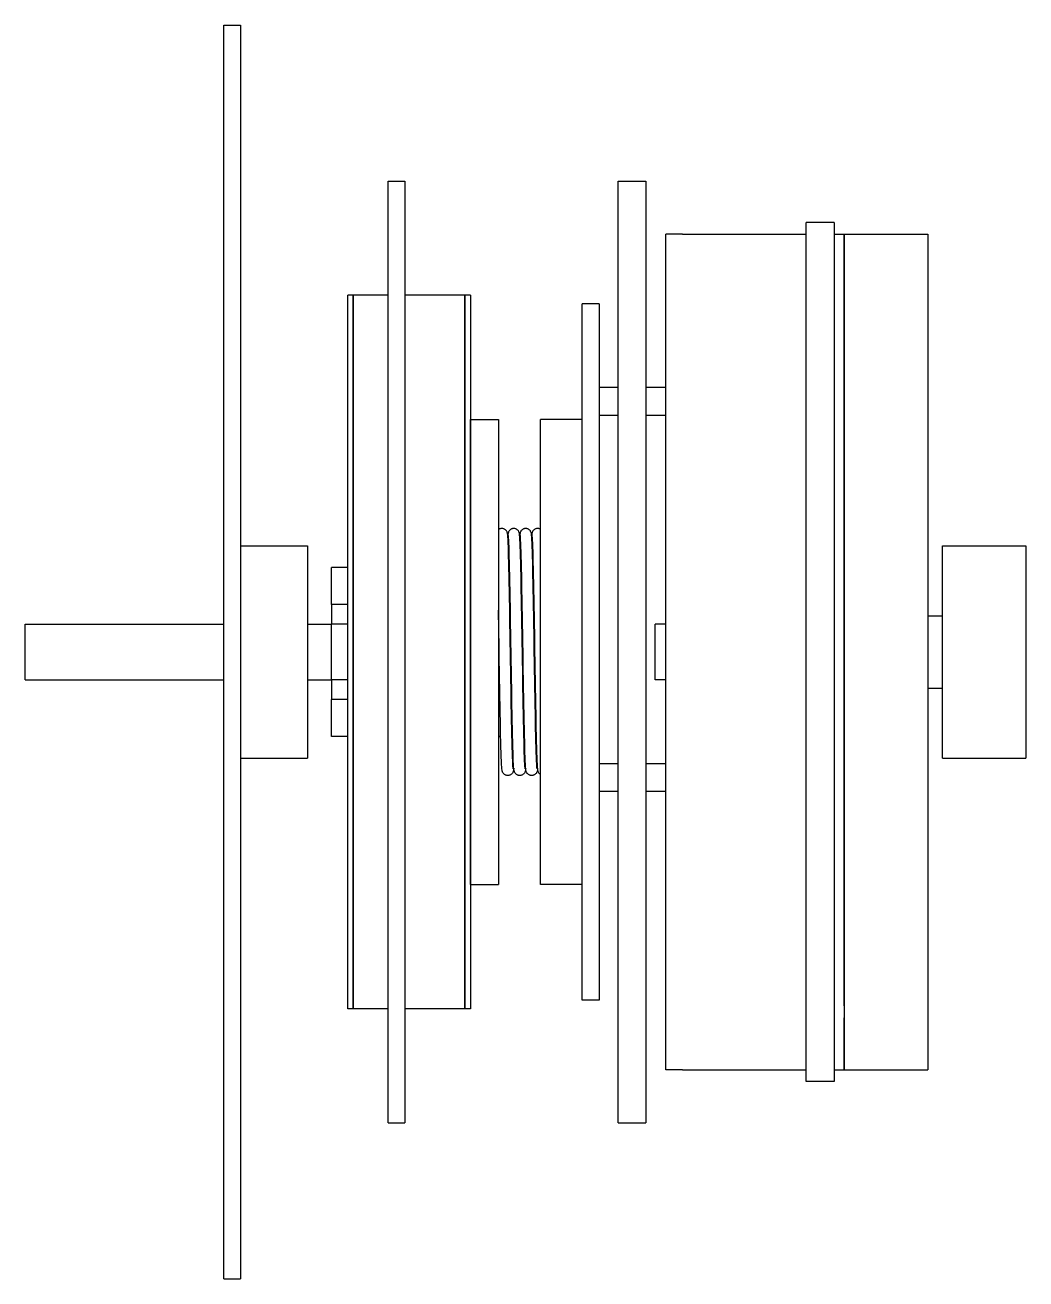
# Model space of a CAD drawing. Extents: x -3282 to 4846, y -1718 to 1845.
# Drawn here: x -718.1 to -358.9, y -1718.3 to -1268.3 of the extents above; entities that cross this region are included whole.
import ezdxf

# ---------------------------------------------------------------- set-up
doc = ezdxf.new("R2010")
doc.units = 0
doc.layers.get('0').update_dxf_attribs({"linetype": 'CONTINUOUS'})

msp = doc.modelspace()

# ---------------------------------------------------------------- linework, layer by layer
at = {"color": 1}
for p, q in [((-646.76526, -1268.281897), (-640.76526, -1268.281897)), ((-646.76526, -1718.281897), (-646.76526, -1268.281897)), ((-640.76526, -1268.281897), (-640.76526, -1493.281897)), ((-587.796758, -1324.281897), (-581.796758, -1324.281897)), ((-587.796758, -1639.640191), (-587.796758, -1324.281897)), ((-581.796758, -1324.281897), (-581.796758, -1662.281897)), ((-505.282271, -1324.281897), (-495.282271, -1324.281897)), ((-505.282271, -1493.281897), (-505.282271, -1324.281897)), ((-495.282271, -1324.281897), (-495.282271, -1662.281897)), ((-427.731089, -1339.08582), (-437.731089, -1339.08582)), ((-437.731089, -1647.477975), (-437.731089, -1339.08582)), ((-427.731089, -1339.08582), (-427.731089, -1493.281897)), ((-482.093608, -1343.281897), (-488.093608, -1343.281897)), ((-488.093608, -1643.281897), (-488.093608, -1343.281897)), ((-482.093608, -1343.281897), (-437.731089, -1343.281897)), ((-427.731089, -1343.281897), (-424.070424, -1343.281897)), ((-424.070424, -1620.290527), (-424.070424, -1343.281897)), ((-424.070424, -1343.281897), (-394.070424, -1343.281897)), ((-424.070424, -1343.281897), (-424.070424, -1643.281897)), ((-394.070424, -1343.281897), (-394.070424, -1643.281897)), ((-602.276136, -1621.296783), (-602.276136, -1365.267012)), ((-600.276136, -1365.267012), (-602.276136, -1365.267012)), ((-600.276136, -1365.267012), (-600.276136, -1621.296783)), ((-587.796758, -1365.267012), (-600.276136, -1365.267012)), ((-600.276136, -1621.296783), (-600.276136, -1365.267012)), ((-560.276136, -1365.267012), (-581.796758, -1365.267012)), ((-560.276136, -1621.296783), (-560.276136, -1365.267012)), ((-558.276136, -1365.267012), (-560.276136, -1365.267012)), ((-560.276136, -1365.267012), (-560.276136, -1493.281897)), ((-558.276136, -1365.267012), (-558.276136, -1621.296783)), ((-512.093608, -1368.281897), (-518.093608, -1368.281897)), ((-518.093608, -1618.281897), (-518.093608, -1368.281897)), ((-512.093608, -1368.281897), (-512.093608, -1601.535073)), ((-512.093608, -1398.281897), (-505.282271, -1398.281897)), ((-495.282271, -1398.281897), (-488.093608, -1398.281897)), ((-512.093608, -1408.281897), (-505.282271, -1408.281897)), ((-495.282271, -1408.281897), (-488.093608, -1408.281897)), ((-558.186145, -1409.888886), (-548.186145, -1409.888886)), ((-558.186145, -1576.674909), (-558.186145, -1409.888886)), ((-548.186145, -1409.888886), (-548.186145, -1493.281897)), ((-533.093608, -1576.674909), (-533.093608, -1409.888886)), ((-518.093608, -1409.888886), (-533.093608, -1409.888886)), ((-547.380674, -1448.994437), (-547.573443, -1449.042723)), ((-547.184101, -1448.965278), (-547.380674, -1448.994437)), ((-546.985616, -1448.955528), (-547.184101, -1448.965278)), ((-546.787132, -1448.965278), (-546.985616, -1448.955528)), ((-546.590559, -1448.994437), (-546.787132, -1448.965278)), ((-546.39779, -1449.042723), (-546.590559, -1448.994437)), ((-543.09496, -1448.994437), (-543.287729, -1449.042723)), ((-542.898387, -1448.965278), (-543.09496, -1448.994437)), ((-542.699902, -1448.955528), (-542.898387, -1448.965278)), ((-542.501417, -1448.965278), (-542.699902, -1448.955528)), ((-542.304844, -1448.994437), (-542.501417, -1448.965278)), ((-542.112076, -1449.042723), (-542.304844, -1448.994437)), ((-538.809246, -1448.994437), (-539.002014, -1449.042723)), ((-538.612673, -1448.965278), (-538.809246, -1448.994437)), ((-538.414188, -1448.955528), (-538.612673, -1448.965278)), ((-538.215703, -1448.965278), (-538.414188, -1448.955528)), ((-538.01913, -1448.994437), (-538.215703, -1448.965278)), ((-537.826361, -1449.042723), (-538.01913, -1448.994437)), ((-534.523531, -1448.994437), (-534.7163, -1449.042723)), ((-534.326958, -1448.965278), (-534.523531, -1448.994437)), ((-534.128474, -1448.955528), (-534.326958, -1448.965278)), ((-533.929989, -1448.965278), (-534.128474, -1448.955528)), ((-533.733416, -1448.994437), (-533.929989, -1448.965278)), ((-533.540647, -1449.042723), (-533.733416, -1448.994437)), ((-548.110646, -1449.296802), (-548.186145, -1449.352795)), ((-547.940195, -1449.194637), (-548.110646, -1449.296802)), ((-547.76055, -1449.109671), (-547.940195, -1449.194637)), ((-547.573443, -1449.042723), (-547.76055, -1449.109671)), ((-546.210683, -1449.109671), (-546.39779, -1449.042723)), ((-546.031038, -1449.194637), (-546.210683, -1449.109671)), ((-545.860587, -1449.296802), (-546.031038, -1449.194637)), ((-545.70097, -1449.415181), (-545.860587, -1449.296802)), ((-545.553725, -1449.548636), (-545.70097, -1449.415181)), ((-545.42027, -1449.695881), (-545.553725, -1449.548636)), ((-545.30189, -1449.855498), (-545.42027, -1449.695881)), ((-545.199726, -1450.025949), (-545.30189, -1449.855498)), ((-545.11476, -1450.205594), (-545.199726, -1450.025949)), ((-545.061189, -1450.338383), (-545.11476, -1450.205594)), ((-544.994241, -1450.524914), (-545.061189, -1450.338383)), ((-544.945955, -1450.717088), (-544.994241, -1450.524914)), ((-544.916796, -1450.913056), (-544.945955, -1450.717088)), ((-544.863225, -1451.305287), (-544.916796, -1450.913056)), ((-544.809653, -1451.956317), (-544.863225, -1451.305287)), ((-544.822294, -1451.305287), (-544.842759, -1451.553992)), ((-544.768723, -1450.913056), (-544.822294, -1451.305287)), ((-544.756082, -1452.862134), (-544.809653, -1451.956317)), ((-544.739564, -1450.717088), (-544.768723, -1450.913056)), ((-544.746331, -1453.050904), (-544.756082, -1452.862134)), ((-544.692759, -1454.200528), (-544.746331, -1453.050904)), ((-544.691278, -1450.524914), (-544.739564, -1450.717088)), ((-544.62433, -1450.338383), (-544.691278, -1450.524914)), ((-544.608008, -1451.697369), (-544.66158, -1451.308801)), ((-544.570758, -1450.205594), (-544.62433, -1450.338383)), ((-544.554437, -1452.342318), (-544.608008, -1451.697369)), ((-544.485793, -1450.025949), (-544.570758, -1450.205594)), ((-544.505215, -1453.166819), (-544.554437, -1452.342318)), ((-544.457045, -1454.200528), (-544.510616, -1453.050904)), ((-544.383628, -1449.855498), (-544.485793, -1450.025949)), ((-544.265248, -1449.695881), (-544.383628, -1449.855498)), ((-544.131793, -1449.548636), (-544.265248, -1449.695881)), ((-543.984549, -1449.415181), (-544.131793, -1449.548636)), ((-543.824932, -1449.296802), (-543.984549, -1449.415181)), ((-543.654481, -1449.194637), (-543.824932, -1449.296802)), ((-543.474836, -1449.109671), (-543.654481, -1449.194637)), ((-543.287729, -1449.042723), (-543.474836, -1449.109671)), ((-541.924968, -1449.109671), (-542.112076, -1449.042723)), ((-541.745324, -1449.194637), (-541.924968, -1449.109671)), ((-541.574872, -1449.296802), (-541.745324, -1449.194637)), ((-541.415256, -1449.415181), (-541.574872, -1449.296802)), ((-541.268011, -1449.548636), (-541.415256, -1449.415181)), ((-541.134556, -1449.695881), (-541.268011, -1449.548636)), ((-541.016176, -1449.855498), (-541.134556, -1449.695881)), ((-540.914012, -1450.025949), (-541.016176, -1449.855498)), ((-540.829046, -1450.205594), (-540.914012, -1450.025949)), ((-540.775475, -1450.338383), (-540.829046, -1450.205594)), ((-540.708527, -1450.524914), (-540.775475, -1450.338383)), ((-540.660241, -1450.717088), (-540.708527, -1450.524914)), ((-540.631082, -1450.913056), (-540.660241, -1450.717088)), ((-540.57751, -1451.305287), (-540.631082, -1450.913056)), ((-540.523939, -1451.956317), (-540.57751, -1451.305287)), ((-540.53658, -1451.305287), (-540.557045, -1451.553992)), ((-540.483008, -1450.913056), (-540.53658, -1451.305287)), ((-540.470367, -1452.862134), (-540.523939, -1451.956317)), ((-540.45385, -1450.717088), (-540.483008, -1450.913056)), ((-540.460616, -1453.050904), (-540.470367, -1452.862134)), ((-540.407045, -1454.200528), (-540.460616, -1453.050904)), ((-540.405563, -1450.524914), (-540.45385, -1450.717088)), ((-540.338615, -1450.338383), (-540.405563, -1450.524914)), ((-540.322294, -1451.697369), (-540.375866, -1451.308801)), ((-540.285044, -1450.205594), (-540.338615, -1450.338383)), ((-540.268723, -1452.342318), (-540.322294, -1451.697369)), ((-540.200078, -1450.025949), (-540.285044, -1450.205594)), ((-540.219501, -1453.166819), (-540.268723, -1452.342318)), ((-540.171331, -1454.200528), (-540.224902, -1453.050904)), ((-540.097914, -1449.855498), (-540.200078, -1450.025949)), ((-539.979534, -1449.695881), (-540.097914, -1449.855498)), ((-539.846079, -1449.548636), (-539.979534, -1449.695881)), ((-539.698834, -1449.415181), (-539.846079, -1449.548636)), ((-539.539218, -1449.296802), (-539.698834, -1449.415181)), ((-539.368766, -1449.194637), (-539.539218, -1449.296802)), ((-539.189122, -1449.109671), (-539.368766, -1449.194637)), ((-539.002014, -1449.042723), (-539.189122, -1449.109671)), ((-537.639254, -1449.109671), (-537.826361, -1449.042723)), ((-537.459609, -1449.194637), (-537.639254, -1449.109671)), ((-537.289158, -1449.296802), (-537.459609, -1449.194637)), ((-537.129541, -1449.415181), (-537.289158, -1449.296802)), ((-536.982297, -1449.548636), (-537.129541, -1449.415181)), ((-536.848842, -1449.695881), (-536.982297, -1449.548636)), ((-536.730462, -1449.855498), (-536.848842, -1449.695881)), ((-536.628297, -1450.025949), (-536.730462, -1449.855498)), ((-536.543332, -1450.205594), (-536.628297, -1450.025949)), ((-536.48976, -1450.338383), (-536.543332, -1450.205594)), ((-536.422812, -1450.524914), (-536.48976, -1450.338383)), ((-536.374526, -1450.717088), (-536.422812, -1450.524914)), ((-536.345367, -1450.913056), (-536.374526, -1450.717088)), ((-536.291796, -1451.305287), (-536.345367, -1450.913056)), ((-536.238225, -1451.956317), (-536.291796, -1451.305287)), ((-536.250866, -1451.305287), (-536.271331, -1451.553992)), ((-536.197294, -1450.913056), (-536.250866, -1451.305287)), ((-536.184653, -1452.862134), (-536.238225, -1451.956317)), ((-536.168135, -1450.717088), (-536.197294, -1450.913056)), ((-536.174902, -1453.050904), (-536.184653, -1452.862134)), ((-536.121331, -1454.200528), (-536.174902, -1453.050904)), ((-536.119849, -1450.524914), (-536.168135, -1450.717088)), ((-536.052901, -1450.338383), (-536.119849, -1450.524914)), ((-536.03658, -1451.697369), (-536.090151, -1451.308801)), ((-535.99933, -1450.205594), (-536.052901, -1450.338383)), ((-535.983008, -1452.342318), (-536.03658, -1451.697369)), ((-535.914364, -1450.025949), (-535.99933, -1450.205594)), ((-535.933786, -1453.166819), (-535.983008, -1452.342318)), ((-535.885616, -1454.200528), (-535.939188, -1453.050904)), ((-535.8122, -1449.855498), (-535.914364, -1450.025949)), ((-535.69382, -1449.695881), (-535.8122, -1449.855498)), ((-535.560365, -1449.548636), (-535.69382, -1449.695881)), ((-535.41312, -1449.415181), (-535.560365, -1449.548636)), ((-535.253503, -1449.296802), (-535.41312, -1449.415181)), ((-535.083052, -1449.194637), (-535.253503, -1449.296802)), ((-534.903408, -1449.109671), (-535.083052, -1449.194637)), ((-534.7163, -1449.042723), (-534.903408, -1449.109671)), ((-533.35354, -1449.109671), (-533.540647, -1449.042723)), ((-533.173895, -1449.194637), (-533.35354, -1449.109671)), ((-533.093608, -1449.242759), (-533.173895, -1449.194637)), ((-640.76526, -1455.131897), (-616.76526, -1455.131897)), ((-616.76526, -1455.131897), (-616.76526, -1531.431897)), ((-544.639188, -1455.591101), (-544.692759, -1454.200528)), ((-544.585616, -1457.21405), (-544.639188, -1455.591101)), ((-544.532045, -1459.05937), (-544.585616, -1457.21405)), ((-544.403474, -1455.591101), (-544.457045, -1454.200528)), ((-544.349902, -1457.21405), (-544.403474, -1455.591101)), ((-544.296331, -1459.05937), (-544.349902, -1457.21405)), ((-540.353474, -1455.591101), (-540.407045, -1454.200528)), ((-540.299902, -1457.21405), (-540.353474, -1455.591101)), ((-540.246331, -1459.05937), (-540.299902, -1457.21405)), ((-540.117759, -1455.591101), (-540.171331, -1454.200528)), ((-540.064188, -1457.21405), (-540.117759, -1455.591101)), ((-540.010616, -1459.05937), (-540.064188, -1457.21405)), ((-536.067759, -1455.591101), (-536.121331, -1454.200528)), ((-536.014188, -1457.21405), (-536.067759, -1455.591101)), ((-535.960616, -1459.05937), (-536.014188, -1457.21405)), ((-535.832045, -1455.591101), (-535.885616, -1454.200528)), ((-535.778474, -1457.21405), (-535.832045, -1455.591101)), ((-535.724902, -1459.05937), (-535.778474, -1457.21405)), ((-388.870922, -1455.131897), (-358.870922, -1455.131897)), ((-388.870922, -1531.431897), (-388.870922, -1455.131897)), ((-358.870922, -1455.131897), (-358.870922, -1493.281897)), ((-544.478474, -1461.115683), (-544.532045, -1459.05937)), ((-544.424902, -1463.370312), (-544.478474, -1461.115683)), ((-544.242759, -1461.115683), (-544.296331, -1459.05937)), ((-544.189188, -1463.370312), (-544.242759, -1461.115683)), ((-540.192759, -1461.115683), (-540.246331, -1459.05937)), ((-540.139188, -1463.370312), (-540.192759, -1461.115683)), ((-539.957045, -1461.115683), (-540.010616, -1459.05937)), ((-539.903474, -1463.370312), (-539.957045, -1461.115683)), ((-535.907045, -1461.115683), (-535.960616, -1459.05937)), ((-535.853474, -1463.370312), (-535.907045, -1461.115683)), ((-535.671331, -1461.115683), (-535.724902, -1459.05937)), ((-535.617759, -1463.370312), (-535.671331, -1461.115683)), ((-608.093608, -1476.232692), (-608.093608, -1462.964494)), ((-602.276136, -1462.964494), (-608.093608, -1462.964494)), ((-558.186145, -1462.964494), (-558.276136, -1462.964494)), ((-544.19883, -1462.964494), (-544.435585, -1462.964494)), ((-544.371331, -1465.809355), (-544.424902, -1463.370312)), ((-544.317759, -1468.417776), (-544.371331, -1465.809355)), ((-544.135616, -1465.809355), (-544.189188, -1463.370312)), ((-544.082045, -1468.417776), (-544.135616, -1465.809355)), ((-539.913116, -1462.964494), (-540.14987, -1462.964494)), ((-540.085616, -1465.809355), (-540.139188, -1463.370312)), ((-540.032045, -1468.417776), (-540.085616, -1465.809355)), ((-539.849902, -1465.809355), (-539.903474, -1463.370312)), ((-539.796331, -1468.417776), (-539.849902, -1465.809355)), ((-535.627402, -1462.964494), (-535.864156, -1462.964494)), ((-535.799902, -1465.809355), (-535.853474, -1463.370312)), ((-535.746331, -1468.417776), (-535.799902, -1465.809355)), ((-535.564188, -1465.809355), (-535.617759, -1463.370312)), ((-535.510616, -1468.417776), (-535.564188, -1465.809355)), ((-544.264188, -1471.179492), (-544.317759, -1468.417776)), ((-544.210616, -1474.077477), (-544.264188, -1471.179492)), ((-544.028474, -1471.179492), (-544.082045, -1468.417776)), ((-543.974902, -1474.077477), (-544.028474, -1471.179492)), ((-539.978474, -1471.179492), (-540.032045, -1468.417776)), ((-539.924902, -1474.077477), (-539.978474, -1471.179492)), ((-539.742759, -1471.179492), (-539.796331, -1468.417776)), ((-539.689188, -1474.077477), (-539.742759, -1471.179492)), ((-535.692759, -1471.179492), (-535.746331, -1468.417776)), ((-535.639188, -1474.077477), (-535.692759, -1471.179492)), ((-535.457045, -1471.179492), (-535.510616, -1468.417776)), ((-535.403474, -1474.077477), (-535.457045, -1471.179492)), ((-544.157045, -1477.093864), (-544.210616, -1474.077477)), ((-543.921331, -1477.093864), (-543.974902, -1474.077477)), ((-539.871331, -1477.093864), (-539.924902, -1474.077477)), ((-539.635616, -1477.093864), (-539.689188, -1474.077477)), ((-535.585616, -1477.093864), (-535.639188, -1474.077477)), ((-535.349902, -1477.093864), (-535.403474, -1474.077477)), ((-608.093608, -1476.232692), (-608.093608, -1483.281897)), ((-602.276136, -1476.232692), (-608.093608, -1476.232692)), ((-558.186145, -1476.232692), (-558.276136, -1476.232692)), ((-548.153474, -1480.210055), (-548.186145, -1478.309595)), ((-548.099902, -1483.406839), (-548.153474, -1480.210055)), ((-543.936625, -1476.232692), (-544.17234, -1476.232692)), ((-544.103474, -1480.210055), (-544.157045, -1477.093864)), ((-544.049902, -1483.406839), (-544.103474, -1480.210055)), ((-543.867759, -1480.210055), (-543.921331, -1477.093864)), ((-543.814188, -1483.406839), (-543.867759, -1480.210055)), ((-539.650911, -1476.232692), (-539.886625, -1476.232692)), ((-539.817759, -1480.210055), (-539.871331, -1477.093864)), ((-539.764188, -1483.406839), (-539.817759, -1480.210055)), ((-539.582045, -1480.210055), (-539.635616, -1477.093864)), ((-539.528474, -1483.406839), (-539.582045, -1480.210055)), ((-535.365197, -1476.232692), (-535.600911, -1476.232692)), ((-535.532045, -1480.210055), (-535.585616, -1477.093864)), ((-535.478474, -1483.406839), (-535.532045, -1480.210055)), ((-535.296331, -1480.210055), (-535.349902, -1477.093864)), ((-535.242759, -1483.406839), (-535.296331, -1480.210055)), ((-394.070424, -1480.281897), (-388.870922, -1480.281897)), ((-718.093608, -1503.281897), (-718.093608, -1483.281897)), ((-718.093608, -1483.281897), (-646.76526, -1483.281897)), ((-616.76526, -1483.281897), (-608.093608, -1483.281897)), ((-608.093608, -1503.281897), (-608.093608, -1483.281897)), ((-602.276136, -1483.281897), (-608.093608, -1483.281897)), ((-558.186145, -1483.281897), (-558.276136, -1483.281897)), ((-548.101996, -1483.281897), (-548.186145, -1483.281897)), ((-548.046331, -1486.664505), (-548.099902, -1483.406839)), ((-543.816282, -1483.281897), (-544.05233, -1483.281897)), ((-543.996331, -1486.664505), (-544.049902, -1483.406839)), ((-543.760616, -1486.664505), (-543.814188, -1483.406839)), ((-539.530567, -1483.281897), (-539.766616, -1483.281897)), ((-539.710616, -1486.664505), (-539.764188, -1483.406839)), ((-539.474902, -1486.664505), (-539.528474, -1483.406839)), ((-535.244853, -1483.281897), (-535.480902, -1483.281897)), ((-535.424902, -1486.664505), (-535.478474, -1483.406839)), ((-535.189188, -1486.664505), (-535.242759, -1483.406839)), ((-491.985834, -1503.281897), (-491.985834, -1483.281897)), ((-488.093608, -1483.281897), (-491.985834, -1483.281897)), ((-547.992759, -1489.96297), (-548.046331, -1486.664505)), ((-543.942759, -1489.96297), (-543.996331, -1486.664505)), ((-543.707045, -1489.96297), (-543.760616, -1486.664505)), ((-539.657045, -1489.96297), (-539.710616, -1486.664505)), ((-539.421331, -1489.96297), (-539.474902, -1486.664505)), ((-535.371331, -1489.96297), (-535.424902, -1486.664505)), ((-535.135616, -1489.96297), (-535.189188, -1486.664505)), ((-640.76526, -1493.281897), (-640.76526, -1718.281897)), ((-560.276136, -1493.281897), (-560.276136, -1621.296783)), ((-548.186145, -1493.281897), (-548.186145, -1576.674909)), ((-547.939188, -1493.281897), (-547.992759, -1489.96297)), ((-547.885616, -1496.600825), (-547.939188, -1493.281897)), ((-543.889188, -1493.281897), (-543.942759, -1489.96297)), ((-543.835616, -1496.600825), (-543.889188, -1493.281897)), ((-543.653474, -1493.281897), (-543.707045, -1489.96297)), ((-543.599902, -1496.600825), (-543.653474, -1493.281897)), ((-539.603474, -1493.281897), (-539.657045, -1489.96297)), ((-539.549902, -1496.600825), (-539.603474, -1493.281897)), ((-539.367759, -1493.281897), (-539.421331, -1489.96297)), ((-539.314188, -1496.600825), (-539.367759, -1493.281897)), ((-535.317759, -1493.281897), (-535.371331, -1489.96297)), ((-535.264188, -1496.600825), (-535.317759, -1493.281897)), ((-535.082045, -1493.281897), (-535.135616, -1489.96297)), ((-535.028474, -1496.600825), (-535.082045, -1493.281897)), ((-505.282271, -1662.281897), (-505.282271, -1493.281897)), ((-427.731089, -1493.281897), (-427.731089, -1647.477975)), ((-358.870922, -1493.281897), (-358.870922, -1531.431897)), ((-547.832045, -1499.89929), (-547.885616, -1496.600825)), ((-543.782045, -1499.89929), (-543.835616, -1496.600825)), ((-543.546331, -1499.89929), (-543.599902, -1496.600825)), ((-539.496331, -1499.89929), (-539.549902, -1496.600825)), ((-539.260616, -1499.89929), (-539.314188, -1496.600825)), ((-535.210616, -1499.89929), (-535.264188, -1496.600825)), ((-534.974902, -1499.89929), (-535.028474, -1496.600825)), ((-547.778474, -1503.156956), (-547.832045, -1499.89929)), ((-543.728474, -1503.156956), (-543.782045, -1499.89929)), ((-543.492759, -1503.156956), (-543.546331, -1499.89929)), ((-539.442759, -1503.156956), (-539.496331, -1499.89929)), ((-539.207045, -1503.156956), (-539.260616, -1499.89929)), ((-535.157045, -1503.156956), (-535.210616, -1499.89929)), ((-534.921331, -1503.156956), (-534.974902, -1499.89929)), ((-718.093608, -1503.281897), (-646.76526, -1503.281897)), ((-616.76526, -1503.281897), (-608.093608, -1503.281897)), ((-608.093608, -1503.281897), (-608.093608, -1510.331102)), ((-602.276136, -1503.281897), (-608.093608, -1503.281897)), ((-558.186145, -1503.281897), (-558.276136, -1503.281897)), ((-547.776045, -1503.281897), (-548.186145, -1503.281897)), ((-547.724902, -1506.35374), (-547.778474, -1503.156956)), ((-547.671331, -1509.469931), (-547.724902, -1506.35374)), ((-543.674902, -1506.35374), (-543.728474, -1503.156956)), ((-543.490331, -1503.281897), (-543.72638, -1503.281897)), ((-543.621331, -1509.469931), (-543.674902, -1506.35374)), ((-543.439188, -1506.35374), (-543.492759, -1503.156956)), ((-543.385616, -1509.469931), (-543.439188, -1506.35374)), ((-539.389188, -1506.35374), (-539.442759, -1503.156956)), ((-539.204951, -1503.281897), (-539.440666, -1503.281897)), ((-539.335616, -1509.469931), (-539.389188, -1506.35374)), ((-539.153474, -1506.35374), (-539.207045, -1503.156956)), ((-539.099902, -1509.469931), (-539.153474, -1506.35374)), ((-535.103474, -1506.35374), (-535.157045, -1503.156956)), ((-534.918902, -1503.281897), (-535.154951, -1503.281897)), ((-535.049902, -1509.469931), (-535.103474, -1506.35374)), ((-534.867759, -1506.35374), (-534.921331, -1503.156956)), ((-534.814188, -1509.469931), (-534.867759, -1506.35374)), ((-488.093608, -1503.281897), (-491.985834, -1503.281897)), ((-394.070424, -1506.281897), (-388.870922, -1506.281897)), ((-608.093608, -1523.599301), (-608.093608, -1510.331102)), ((-602.276136, -1510.331102), (-608.093608, -1510.331102)), ((-558.186145, -1510.331102), (-558.276136, -1510.331102)), ((-547.656036, -1510.331102), (-548.186145, -1510.331102)), ((-547.617759, -1512.486317), (-547.671331, -1509.469931)), ((-543.567759, -1512.486317), (-543.621331, -1509.469931)), ((-543.370322, -1510.331102), (-543.606036, -1510.331102)), ((-543.332045, -1512.486317), (-543.385616, -1509.469931)), ((-539.282045, -1512.486317), (-539.335616, -1509.469931)), ((-539.084608, -1510.331102), (-539.320322, -1510.331102)), ((-539.046331, -1512.486317), (-539.099902, -1509.469931)), ((-534.996331, -1512.486317), (-535.049902, -1509.469931)), ((-534.798893, -1510.331102), (-535.034608, -1510.331102)), ((-534.760616, -1512.486317), (-534.814188, -1509.469931)), ((-547.564188, -1515.384302), (-547.617759, -1512.486317)), ((-547.510616, -1518.146019), (-547.564188, -1515.384302)), ((-543.514188, -1515.384302), (-543.567759, -1512.486317)), ((-543.460616, -1518.146019), (-543.514188, -1515.384302)), ((-543.278474, -1515.384302), (-543.332045, -1512.486317)), ((-543.224902, -1518.146019), (-543.278474, -1515.384302)), ((-539.228474, -1515.384302), (-539.282045, -1512.486317)), ((-539.174902, -1518.146019), (-539.228474, -1515.384302)), ((-538.992759, -1515.384302), (-539.046331, -1512.486317)), ((-538.939188, -1518.146019), (-538.992759, -1515.384302)), ((-534.942759, -1515.384302), (-534.996331, -1512.486317)), ((-534.889188, -1518.146019), (-534.942759, -1515.384302)), ((-534.707045, -1515.384302), (-534.760616, -1512.486317)), ((-534.653474, -1518.146019), (-534.707045, -1515.384302)), ((-547.457045, -1520.754439), (-547.510616, -1518.146019)), ((-547.403474, -1523.193483), (-547.457045, -1520.754439)), ((-543.407045, -1520.754439), (-543.460616, -1518.146019)), ((-543.353474, -1523.193483), (-543.407045, -1520.754439)), ((-543.171331, -1520.754439), (-543.224902, -1518.146019)), ((-543.117759, -1523.193483), (-543.171331, -1520.754439)), ((-539.121331, -1520.754439), (-539.174902, -1518.146019)), ((-539.067759, -1523.193483), (-539.121331, -1520.754439)), ((-538.885616, -1520.754439), (-538.939188, -1518.146019)), ((-538.832045, -1523.193483), (-538.885616, -1520.754439)), ((-534.835616, -1520.754439), (-534.889188, -1518.146019)), ((-534.782045, -1523.193483), (-534.835616, -1520.754439)), ((-534.599902, -1520.754439), (-534.653474, -1518.146019)), ((-534.546331, -1523.193483), (-534.599902, -1520.754439)), ((-602.276136, -1523.599301), (-608.093608, -1523.599301)), ((-558.186145, -1523.599301), (-558.276136, -1523.599301)), ((-547.393831, -1523.599301), (-548.186145, -1523.599301)), ((-547.349902, -1525.448111), (-547.403474, -1523.193483)), ((-547.296331, -1527.504424), (-547.349902, -1525.448111)), ((-543.299902, -1525.448111), (-543.353474, -1523.193483)), ((-543.107077, -1523.599301), (-543.343831, -1523.599301)), ((-543.246331, -1527.504424), (-543.299902, -1525.448111)), ((-543.064188, -1525.448111), (-543.117759, -1523.193483)), ((-543.010616, -1527.504424), (-543.064188, -1525.448111)), ((-539.014188, -1525.448111), (-539.067759, -1523.193483)), ((-538.821363, -1523.599301), (-539.058117, -1523.599301)), ((-538.960616, -1527.504424), (-539.014188, -1525.448111)), ((-538.778474, -1525.448111), (-538.832045, -1523.193483)), ((-538.724902, -1527.504424), (-538.778474, -1525.448111)), ((-534.728474, -1525.448111), (-534.782045, -1523.193483)), ((-534.535648, -1523.599301), (-534.772403, -1523.599301)), ((-534.674902, -1527.504424), (-534.728474, -1525.448111)), ((-534.492759, -1525.448111), (-534.546331, -1523.193483)), ((-534.439188, -1527.504424), (-534.492759, -1525.448111)), ((-547.242759, -1529.349744), (-547.296331, -1527.504424)), ((-547.189188, -1530.972694), (-547.242759, -1529.349744)), ((-543.192759, -1529.349744), (-543.246331, -1527.504424)), ((-543.139188, -1530.972694), (-543.192759, -1529.349744)), ((-542.957045, -1529.349744), (-543.010616, -1527.504424)), ((-542.903474, -1530.972694), (-542.957045, -1529.349744)), ((-538.907045, -1529.349744), (-538.960616, -1527.504424)), ((-538.853474, -1530.972694), (-538.907045, -1529.349744)), ((-538.671331, -1529.349744), (-538.724902, -1527.504424)), ((-538.617759, -1530.972694), (-538.671331, -1529.349744)), ((-534.621331, -1529.349744), (-534.674902, -1527.504424)), ((-534.567759, -1530.972694), (-534.621331, -1529.349744)), ((-534.385616, -1529.349744), (-534.439188, -1527.504424)), ((-534.332045, -1530.972694), (-534.385616, -1529.349744)), ((-640.76526, -1531.431897), (-616.76526, -1531.431897)), ((-547.135616, -1532.363267), (-547.189188, -1530.972694)), ((-547.082045, -1533.512891), (-547.135616, -1532.363267)), ((-547.072294, -1533.701661), (-547.082045, -1533.512891)), ((-547.018723, -1534.607478), (-547.072294, -1533.701661)), ((-543.085616, -1532.363267), (-543.139188, -1530.972694)), ((-543.032045, -1533.512891), (-543.085616, -1532.363267)), ((-542.988225, -1534.221476), (-543.041796, -1533.324121)), ((-542.934653, -1534.866426), (-542.988225, -1534.221476)), ((-542.849902, -1532.363267), (-542.903474, -1530.972694)), ((-542.796331, -1533.512891), (-542.849902, -1532.363267)), ((-542.78658, -1533.701661), (-542.796331, -1533.512891)), ((-542.733008, -1534.607478), (-542.78658, -1533.701661)), ((-538.799902, -1532.363267), (-538.853474, -1530.972694)), ((-538.746331, -1533.512891), (-538.799902, -1532.363267)), ((-538.70251, -1534.221476), (-538.756082, -1533.324121)), ((-538.648939, -1534.866426), (-538.70251, -1534.221476)), ((-538.564188, -1532.363267), (-538.617759, -1530.972694)), ((-538.510616, -1533.512891), (-538.564188, -1532.363267)), ((-538.500866, -1533.701661), (-538.510616, -1533.512891)), ((-538.447294, -1534.607478), (-538.500866, -1533.701661)), ((-534.514188, -1532.363267), (-534.567759, -1530.972694)), ((-534.460616, -1533.512891), (-534.514188, -1532.363267)), ((-534.416796, -1534.221476), (-534.470367, -1533.324121)), ((-534.363225, -1534.866426), (-534.416796, -1534.221476)), ((-534.278474, -1532.363267), (-534.332045, -1530.972694)), ((-534.224902, -1533.512891), (-534.278474, -1532.363267)), ((-534.215151, -1533.701661), (-534.224902, -1533.512891)), ((-534.16158, -1534.607478), (-534.215151, -1533.701661)), ((-512.093608, -1533.281897), (-505.282271, -1533.281897)), ((-495.282271, -1533.281897), (-488.093608, -1533.281897)), ((-388.870922, -1531.431897), (-358.870922, -1531.431897)), ((-546.965151, -1535.258508), (-547.018723, -1534.607478)), ((-546.91158, -1535.650739), (-546.965151, -1535.258508)), ((-546.882421, -1535.846706), (-546.91158, -1535.650739)), ((-546.834135, -1536.038881), (-546.882421, -1535.846706)), ((-546.767187, -1536.225411), (-546.834135, -1536.038881)), ((-546.713615, -1536.358201), (-546.767187, -1536.225411)), ((-546.62865, -1536.537846), (-546.713615, -1536.358201)), ((-546.526485, -1536.708297), (-546.62865, -1536.537846)), ((-546.408105, -1536.867914), (-546.526485, -1536.708297)), ((-546.274651, -1537.015158), (-546.408105, -1536.867914)), ((-546.127406, -1537.148613), (-546.274651, -1537.015158)), ((-545.967789, -1537.266993), (-546.127406, -1537.148613)), ((-545.797338, -1537.369158), (-545.967789, -1537.266993)), ((-545.617693, -1537.454123), (-545.797338, -1537.369158)), ((-545.430586, -1537.521071), (-545.617693, -1537.454123)), ((-545.237817, -1537.569357), (-545.430586, -1537.521071)), ((-545.041244, -1537.598516), (-545.237817, -1537.569357)), ((-544.842759, -1537.608267), (-545.041244, -1537.598516)), ((-544.644275, -1537.598516), (-544.842759, -1537.608267)), ((-544.447701, -1537.569357), (-544.644275, -1537.598516)), ((-544.254933, -1537.521071), (-544.447701, -1537.569357)), ((-544.067825, -1537.454123), (-544.254933, -1537.521071)), ((-543.888181, -1537.369158), (-544.067825, -1537.454123)), ((-543.71773, -1537.266993), (-543.888181, -1537.369158)), ((-543.558113, -1537.148613), (-543.71773, -1537.266993)), ((-543.410868, -1537.015158), (-543.558113, -1537.148613)), ((-543.277413, -1536.867914), (-543.410868, -1537.015158)), ((-543.159033, -1536.708297), (-543.277413, -1536.867914)), ((-543.056869, -1536.537846), (-543.159033, -1536.708297)), ((-542.971903, -1536.358201), (-543.056869, -1536.537846)), ((-542.918332, -1536.225411), (-542.971903, -1536.358201)), ((-542.881082, -1535.254993), (-542.934653, -1534.866426)), ((-542.851384, -1536.038881), (-542.918332, -1536.225411)), ((-542.803098, -1535.846706), (-542.851384, -1536.038881)), ((-542.773939, -1535.650739), (-542.803098, -1535.846706)), ((-542.720367, -1535.258508), (-542.773939, -1535.650739)), ((-542.679437, -1535.258508), (-542.733008, -1534.607478)), ((-542.699902, -1535.009803), (-542.720367, -1535.258508)), ((-542.625866, -1535.650739), (-542.679437, -1535.258508)), ((-542.596707, -1535.846706), (-542.625866, -1535.650739)), ((-542.548421, -1536.038881), (-542.596707, -1535.846706)), ((-542.481473, -1536.225411), (-542.548421, -1536.038881)), ((-542.427901, -1536.358201), (-542.481473, -1536.225411)), ((-542.342936, -1536.537846), (-542.427901, -1536.358201)), ((-542.240771, -1536.708297), (-542.342936, -1536.537846)), ((-542.122391, -1536.867914), (-542.240771, -1536.708297)), ((-541.988936, -1537.015158), (-542.122391, -1536.867914)), ((-541.841691, -1537.148613), (-541.988936, -1537.015158)), ((-541.682075, -1537.266993), (-541.841691, -1537.148613)), ((-541.511623, -1537.369158), (-541.682075, -1537.266993)), ((-541.331979, -1537.454123), (-541.511623, -1537.369158)), ((-541.144871, -1537.521071), (-541.331979, -1537.454123)), ((-540.952103, -1537.569357), (-541.144871, -1537.521071)), ((-540.75553, -1537.598516), (-540.952103, -1537.569357)), ((-540.557045, -1537.608267), (-540.75553, -1537.598516)), ((-540.35856, -1537.598516), (-540.557045, -1537.608267)), ((-540.161987, -1537.569357), (-540.35856, -1537.598516)), ((-539.969219, -1537.521071), (-540.161987, -1537.569357)), ((-539.782111, -1537.454123), (-539.969219, -1537.521071)), ((-539.602467, -1537.369158), (-539.782111, -1537.454123)), ((-539.432015, -1537.266993), (-539.602467, -1537.369158)), ((-539.272399, -1537.148613), (-539.432015, -1537.266993)), ((-539.125154, -1537.015158), (-539.272399, -1537.148613)), ((-538.991699, -1536.867914), (-539.125154, -1537.015158)), ((-538.873319, -1536.708297), (-538.991699, -1536.867914)), ((-538.771154, -1536.537846), (-538.873319, -1536.708297)), ((-538.686189, -1536.358201), (-538.771154, -1536.537846)), ((-538.632618, -1536.225411), (-538.686189, -1536.358201)), ((-538.595367, -1535.254993), (-538.648939, -1534.866426)), ((-538.565669, -1536.038881), (-538.632618, -1536.225411)), ((-538.517383, -1535.846706), (-538.565669, -1536.038881)), ((-538.488225, -1535.650739), (-538.517383, -1535.846706)), ((-538.434653, -1535.258508), (-538.488225, -1535.650739)), ((-538.393723, -1535.258508), (-538.447294, -1534.607478)), ((-538.414188, -1535.009803), (-538.434653, -1535.258508)), ((-538.340151, -1535.650739), (-538.393723, -1535.258508)), ((-538.310992, -1535.846706), (-538.340151, -1535.650739)), ((-538.262706, -1536.038881), (-538.310992, -1535.846706)), ((-538.195758, -1536.225411), (-538.262706, -1536.038881)), ((-538.142187, -1536.358201), (-538.195758, -1536.225411)), ((-538.057221, -1536.537846), (-538.142187, -1536.358201)), ((-537.955057, -1536.708297), (-538.057221, -1536.537846)), ((-537.836677, -1536.867914), (-537.955057, -1536.708297)), ((-537.703222, -1537.015158), (-537.836677, -1536.867914)), ((-537.555977, -1537.148613), (-537.703222, -1537.015158)), ((-537.39636, -1537.266993), (-537.555977, -1537.148613)), ((-537.225909, -1537.369158), (-537.39636, -1537.266993)), ((-537.046265, -1537.454123), (-537.225909, -1537.369158)), ((-536.859157, -1537.521071), (-537.046265, -1537.454123)), ((-536.666389, -1537.569357), (-536.859157, -1537.521071)), ((-536.469815, -1537.598516), (-536.666389, -1537.569357)), ((-536.271331, -1537.608267), (-536.469815, -1537.598516)), ((-536.072846, -1537.598516), (-536.271331, -1537.608267)), ((-535.876273, -1537.569357), (-536.072846, -1537.598516)), ((-535.683504, -1537.521071), (-535.876273, -1537.569357)), ((-535.496397, -1537.454123), (-535.683504, -1537.521071)), ((-535.316752, -1537.369158), (-535.496397, -1537.454123)), ((-535.146301, -1537.266993), (-535.316752, -1537.369158)), ((-534.986684, -1537.148613), (-535.146301, -1537.266993)), ((-534.83944, -1537.015158), (-534.986684, -1537.148613)), ((-534.705985, -1536.867914), (-534.83944, -1537.015158)), ((-534.587605, -1536.708297), (-534.705985, -1536.867914)), ((-534.48544, -1536.537846), (-534.587605, -1536.708297)), ((-534.400475, -1536.358201), (-534.48544, -1536.537846)), ((-534.346903, -1536.225411), (-534.400475, -1536.358201)), ((-534.309653, -1535.254993), (-534.363225, -1534.866426)), ((-534.279955, -1536.038881), (-534.346903, -1536.225411)), ((-534.231669, -1535.846706), (-534.279955, -1536.038881)), ((-534.20251, -1535.650739), (-534.231669, -1535.846706)), ((-534.148939, -1535.258508), (-534.20251, -1535.650739)), ((-534.108008, -1535.258508), (-534.16158, -1534.607478)), ((-534.128474, -1535.009803), (-534.148939, -1535.258508)), ((-534.054437, -1535.650739), (-534.108008, -1535.258508)), ((-534.025278, -1535.846706), (-534.054437, -1535.650739)), ((-533.976992, -1536.038881), (-534.025278, -1535.846706)), ((-533.910044, -1536.225411), (-533.976992, -1536.038881)), ((-533.856473, -1536.358201), (-533.910044, -1536.225411)), ((-533.771507, -1536.537846), (-533.856473, -1536.358201)), ((-533.669342, -1536.708297), (-533.771507, -1536.537846)), ((-533.550963, -1536.867914), (-533.669342, -1536.708297)), ((-533.417508, -1537.015158), (-533.550963, -1536.867914)), ((-533.270263, -1537.148613), (-533.417508, -1537.015158)), ((-533.110646, -1537.266993), (-533.270263, -1537.148613)), ((-533.093608, -1537.277205), (-533.110646, -1537.266993)), ((-512.093608, -1543.281897), (-505.282271, -1543.281897)), ((-495.282271, -1543.281897), (-488.093608, -1543.281897)), ((-558.186145, -1576.674909), (-548.186145, -1576.674909)), ((-518.093608, -1576.674909), (-533.093608, -1576.674909)), ((-512.093608, -1601.535073), (-512.093608, -1618.281897)), ((-512.093608, -1618.281897), (-518.093608, -1618.281897)), ((-600.276136, -1621.296783), (-602.276136, -1621.296783)), ((-587.796758, -1621.296783), (-600.276136, -1621.296783)), ((-560.276136, -1621.296783), (-581.796758, -1621.296783)), ((-558.276136, -1621.296783), (-560.276136, -1621.296783)), ((-424.070424, -1643.281897), (-424.070424, -1624.565411)), ((-587.796758, -1662.281897), (-587.796758, -1639.640191)), ((-482.093608, -1643.281897), (-488.093608, -1643.281897)), ((-482.093608, -1643.281897), (-437.731089, -1643.281897)), ((-427.731089, -1643.281897), (-424.070424, -1643.281897)), ((-424.070424, -1643.281897), (-394.070424, -1643.281897)), ((-427.731089, -1647.477975), (-437.731089, -1647.477975)), ((-587.796758, -1662.281897), (-581.796758, -1662.281897)), ((-505.282271, -1662.281897), (-495.282271, -1662.281897)), ((-646.76526, -1718.281897), (-640.76526, -1718.281897))]:
    msp.add_line(p, q, dxfattribs=at)

doc.saveas('drawing.dxf')
